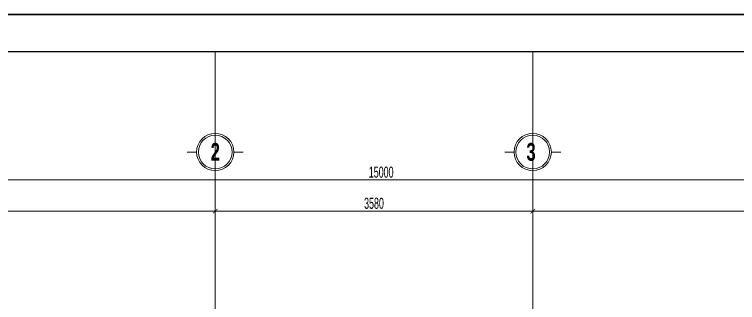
# Model space of a CAD drawing. Header units: millimetres. Extents: x 1336014 to 2939047, y -333549 to -60566.
# Drawn here: x 1451256 to 1459409, y -95161 to -91914 of the extents above; entities that cross this region are included whole.
import ezdxf

# ---------------------------------------------------------------- set-up
doc = ezdxf.new("R2010")
doc.units = ezdxf.units.MM
doc.header["$MEASUREMENT"] = 0
doc.linetypes.add('CENTER2', pattern=[1.125, 0.75, -0.125, 0.125, -0.125])
for name, color, linetype, lineweight in [('05.Text', 253, 'Continuous', 18), ('08.Dim', 156, 'Continuous', 15), ('10.truc', 250, 'CENTER2', 20), ('11.Khung bo', 32, 'Continuous', 50), ('12.Khung', 36, 'Continuous', 25)]:
    doc.layers.add(name, color=color, linetype=linetype, lineweight=lineweight)
doc.layers.add('Tpl_Bound', color=1, linetype='Continuous', plot=False)
doc.styles.add('AVANTHB', font='')
doc.styles.add('TT5_Text Dim', font='hoatbif.shx', dxfattribs={"width": 0.6})
doc.styles.get('AVANTHB').set_extended_font_data('.VnAvantH', bold=True)
doc.dimstyles.new('TT5_Dim 1-50', dxfattribs={"dimscale": 50, "dimtxt": 2.5, "dimasz": 1, "dimexe": 1, "dimexo": 0.5, "dimgap": 0.5, "dimtad": 1, "dimdec": 0, "dimzin": 0, "dimdsep": 46, "dimtxsty": 'TT5_Text Dim', "dimblk": 'ARCHTICK', "dimcen": 0, "dimdle": 1, "dimclrd": 256, "dimclre": 256, "dimclrt": 1, "dimadec": 0, "dimazin": 0, "dimtfac": 0.015, "dimtdec": 0, "dimtix": 1, "dimtmove": 2, "dimatfit": 3, "dimldrblk": 'DOT', "dimfxl": 1, "dimtolj": 1, "dimtzin": 0, "dimlwd": -1, "dimlwe": -1, "dimarcsym": 1})

# ---------------------------------------------------------------- blocks, each defined once
blk = doc.blocks.new('100')
at = {"layer": '11.Khung bo', "const_width": 26.7}
blk.add_lwpolyline([(1860913, -945240), (1860913, -916940), (1896063, -916940), (1896063, -945240)], close=True, dxfattribs=at)
blk.add_lwpolyline([(1860913, -945240), (1860913, -916940), (1896063, -916940), (1896063, -945240)], close=True, dxfattribs=at)
blk.add_lwpolyline([(1860913, -945240), (1860913, -916940), (1896063, -916940), (1896063, -945240)], close=True, dxfattribs=at)
at = {"layer": '12.Khung'}
blk.add_lwpolyline([(1901579, -945940), (1901579, -916240), (1859580, -916240), (1859580, -945940)], close=True, dxfattribs=at)
blk.add_lwpolyline([(1901579, -945940), (1901579, -916240), (1859580, -916240), (1859580, -945940)], close=True, dxfattribs=at)
blk.add_lwpolyline([(1901579, -945940), (1901579, -916240), (1859580, -916240), (1859580, -945940)], close=True, dxfattribs=at)
blk = doc.blocks.new('DANHTRUC')
for p, q in [((980383, -947347), (980383, -947137)), ((979963, -947767), (979753, -947767)), ((980803, -947767), (981013, -947767)), ((980383, -948187), (980383, -948397))]:
    blk.add_line(p, q)
for radius in [420, 380]:
    blk.add_circle((980383, -947767), radius)
blk = doc.blocks.new('_ARCHTICK')
at = {"const_width": 0.15}
blk.add_lwpolyline([(-0.5, -0.5), (0.5, 0.5)], dxfattribs=at)
blk = doc.blocks.new('*D424')
at = {"layer": '08.Dim', "transparency": 16777216}
for p, q in [((1447501.1, -94465.7), (1447501.1, -94080.1)), ((1453520.1, -94465.7), (1453520.1, -94080.1)), ((1447451.1, -94130.1), (1453570.1, -94130.1))]:
    blk.add_line(p, q, dxfattribs=at)
at = {"layer": 'Defpoints', "color": 0, "transparency": 16777216}
for p in [(1453520.1, -94130.1), (1447501.1, -94490.7), (1453520.1, -94490.7)]:
    blk.add_point(p, dxfattribs=at)
at = {"layer": '08.Dim', "transparency": 16777216, "xscale": 50, "yscale": 50, "zscale": 50, "rotation": 180}
blk.add_blockref('_ARCHTICK', (1447501.1, -94130.1), dxfattribs=at)
at = {"layer": '08.Dim', "transparency": 16777216, "xscale": 50, "yscale": 50, "zscale": 50}
blk.add_blockref('_ARCHTICK', (1453520.1, -94130.1), dxfattribs=at)
at = {"layer": '08.Dim', "color": 1, "transparency": 16777216, "insert": (1450510.6, -94042.6), "char_height": 125, "attachment_point": 5, "style": 'TT5_Text Dim'}
blk.add_mtext('\\A1;6019', dxfattribs=at)
blk = doc.blocks.new('_DOT')
blk.add_line((-0.5, 0), (-1, 0))
at = {"const_width": 0.5}
blk.add_lwpolyline([(-0.25, 0, 1), (0.25, 0, 1)], format="xyb", close=True, dxfattribs=at)
blk = doc.blocks.new('*D425')
at = {"layer": '08.Dim', "transparency": 16777216}
for p, q in [((1453520.1, -94465.7), (1453520.1, -94081.1)), ((1457100.1, -94465.7), (1457100.1, -94081.1)), ((1453470.1, -94131.1), (1457150.1, -94131.1))]:
    blk.add_line(p, q, dxfattribs=at)
at = {"layer": 'Defpoints', "color": 0, "transparency": 16777216}
for p in [(1457100.1, -94131.1), (1453520.1, -94490.7), (1457100.1, -94490.7)]:
    blk.add_point(p, dxfattribs=at)
at = {"layer": '08.Dim', "transparency": 16777216, "xscale": 50, "yscale": 50, "zscale": 50, "rotation": 180}
blk.add_blockref('_ARCHTICK', (1453520.1, -94131.1), dxfattribs=at)
at = {"layer": '08.Dim', "transparency": 16777216, "xscale": 50, "yscale": 50, "zscale": 50}
blk.add_blockref('_ARCHTICK', (1457100.1, -94131.1), dxfattribs=at)
at = {"layer": '08.Dim', "color": 1, "transparency": 16777216, "insert": (1455310.1, -94043.6), "char_height": 125, "attachment_point": 5, "style": 'TT5_Text Dim'}
blk.add_mtext('\\A1;3580', dxfattribs=at)
blk = doc.blocks.new('*D426')
at = {"layer": '08.Dim', "transparency": 16777216}
for p, q in [((1457101.1, -94465.7), (1457101.1, -94080.1)), ((1462281.1, -94465.7), (1462281.1, -94080.1)), ((1457051.1, -94130.1), (1462331.1, -94130.1))]:
    blk.add_line(p, q, dxfattribs=at)
at = {"layer": 'Defpoints', "color": 0, "transparency": 16777216}
for p in [(1462281.1, -94130.1), (1457101.1, -94490.7), (1462281.1, -94490.7)]:
    blk.add_point(p, dxfattribs=at)
at = {"layer": '08.Dim', "transparency": 16777216, "xscale": 50, "yscale": 50, "zscale": 50, "rotation": 180}
blk.add_blockref('_ARCHTICK', (1457101.1, -94130.1), dxfattribs=at)
at = {"layer": '08.Dim', "transparency": 16777216, "xscale": 50, "yscale": 50, "zscale": 50}
blk.add_blockref('_ARCHTICK', (1462281.1, -94130.1), dxfattribs=at)
at = {"layer": '08.Dim', "color": 1, "transparency": 16777216, "insert": (1459691.1, -94042.6), "char_height": 125, "attachment_point": 5, "style": 'TT5_Text Dim'}
blk.add_mtext('\\A1;5180', dxfattribs=at)
blk = doc.blocks.new('*D428')
at = {"layer": '08.Dim', "transparency": 16777216}
for p, q in [((1447391.1, -94465.7), (1447391.1, -93730.1)), ((1462391.1, -94465.7), (1462391.1, -93730.1)), ((1447341.1, -93780.1), (1462441.1, -93780.1))]:
    blk.add_line(p, q, dxfattribs=at)
at = {"layer": 'Defpoints', "color": 0, "transparency": 16777216}
for p in [(1462391.1, -93780.1), (1447391.1, -94490.7), (1462391.1, -94490.7)]:
    blk.add_point(p, dxfattribs=at)
at = {"layer": '08.Dim', "transparency": 16777216, "xscale": 50, "yscale": 50, "zscale": 50, "rotation": 180}
blk.add_blockref('_ARCHTICK', (1447391.1, -93780.1), dxfattribs=at)
at = {"layer": '08.Dim', "transparency": 16777216, "xscale": 50, "yscale": 50, "zscale": 50}
blk.add_blockref('_ARCHTICK', (1462391.1, -93780.1), dxfattribs=at)
at = {"layer": '08.Dim', "color": 1, "transparency": 16777216, "insert": (1455391.1, -93692.6), "char_height": 125, "attachment_point": 5, "style": 'TT5_Text Dim'}
blk.add_mtext('\\A1;15000', dxfattribs=at)

msp = doc.modelspace()

# ---------------------------------------------------------------- linework, layer by layer
at = {"layer": '10.truc'}
for p, q in [((1453520.1, -92334.4), (1453520.1, -108736.7)), ((1457100.1, -92334.4), (1457100.1, -109314.2))]:
    msp.add_line(p, q, dxfattribs=at)
at = {"layer": 'Tpl_Bound', "color": 1}
msp.add_lwpolyline([(1443103.1, -109734.2), (1443103.1, -91914.4), (1468302.9, -91914.4), (1468302.9, -109734.2)], close=True, dxfattribs=at)

# ---------------------------------------------------------------- block references
at = {"layer": '05.Text'}
for name, p, xscale, yscale, zscale in [('100', (327355.3, 457829.7), 0.6, 0.6, 0.6), ('DANHTRUC', (963328.4, 380418.2), 0.5, 0.5, 0.5), ('DANHTRUC', (966908.4, 380418.2), 0.5, 0.5, 0.5)]:
    msp.add_blockref(name, p, dxfattribs=dict(at, xscale=xscale, yscale=yscale, zscale=zscale))

# ---------------------------------------------------------------- texts
at = {"layer": '05.Text', "style": 'AVANTHB', "width": 0.7}
for s, p in [('2', (1453468.3, -93562.7)), ('3', (1457029.3, -93562.7))]:
    msp.add_text(s, height=200, dxfattribs=at).set_placement(p)

# ---------------------------------------------------------------- dimensions: what is measured, and where the dimension line sits
at = {"layer": '08.Dim'}
dim = msp.add_linear_dim(base=(1462391.1, -93780.1), p1=(1447391.1, -94490.7), p2=(1462391.1, -94490.7), dimstyle='TT5_Dim 1-50', dxfattribs=at)
dim.commit()
dim.dimension.update_dxf_attribs({"geometry": '*D428', "text_midpoint": (1455391.1, -93692.6), "dimtype": 160})
for base, p1, p2, picture, middle in [((1453520.1, -94130.1), (1447501.1, -94490.7), (1453520.1, -94490.7), '*D424', (1450510.6, -94042.6)), ((1457100.1, -94131.1), (1453520.1, -94490.7), (1457100.1, -94490.7), '*D425', (1455310.1, -94043.6)), ((1462281.1, -94130.1), (1457101.1, -94490.7), (1462281.1, -94490.7), '*D426', (1459691.1, -94042.6))]:
    dim = msp.add_linear_dim(base=base, p1=p1, p2=p2, dimstyle='TT5_Dim 1-50', dxfattribs=at)
    dim.commit()
    dim.dimension.update_dxf_attribs({"geometry": picture, "text_midpoint": middle})

doc.saveas('drawing.dxf')
